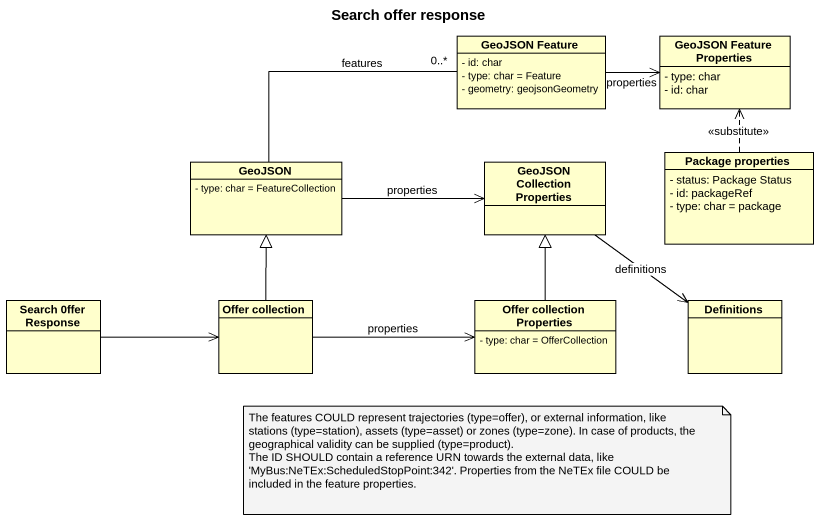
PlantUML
@startuml
title Search offer response
hide circle
hide empty members
skinparam classAttributeIconSize 0
class "GeoJSON Feature" as GeoJSON_Feature {
  - id: char
  - type: char = Feature
  - geometry: geojsonGeometry
}
class "GeoJSON Feature Properties" as GeoJSON_Feature_Properties {
  - type: char
  - id: char
}
class GeoJSON {
  - type: char = FeatureCollection
}
class "GeoJSON Collection Properties" as GeoJSON_Collection
class "Package properties" as Package_properties {
  - status: Package Status
  - id: packageRef
  - type: char = package
}
class "Search 0ffer Response" as Search_0ffer_Response
class "Offer collection" as Offer_collection
class "Offer collection Properties" as Offer_collection_Properties {
  - type: char = OfferCollection
}
class Definitions
GeoJSON_Feature -right-> GeoJSON_Feature_Properties : properties
GeoJSON -right- "0..*" GeoJSON_Feature : features
GeoJSON -right-> GeoJSON_Collection : properties
GeoJSON_Collection --> Definitions : definitions
Package_properties .up.> GeoJSON_Feature_Properties : <<substitute>>
Search_0ffer_Response -right-> Offer_collection
Offer_collection -up-|> GeoJSON
Offer_collection -right-> Offer_collection_Properties : properties
Offer_collection_Properties -up-|> GeoJSON_Collection
note as N1
  The features COULD represent trajectories (type=offer), or external information, like stations (type=station), assets (type=asset) or zones (type=zone). In case of products, the geographical validity can be supplied (type=product).
  The ID SHOULD contain a reference URN towards the external data, like 'MyBus:NeTEx:ScheduledStopPoint:342'. Properties from the NeTEx file COULD be included in the feature properties.
end note
@enduml
